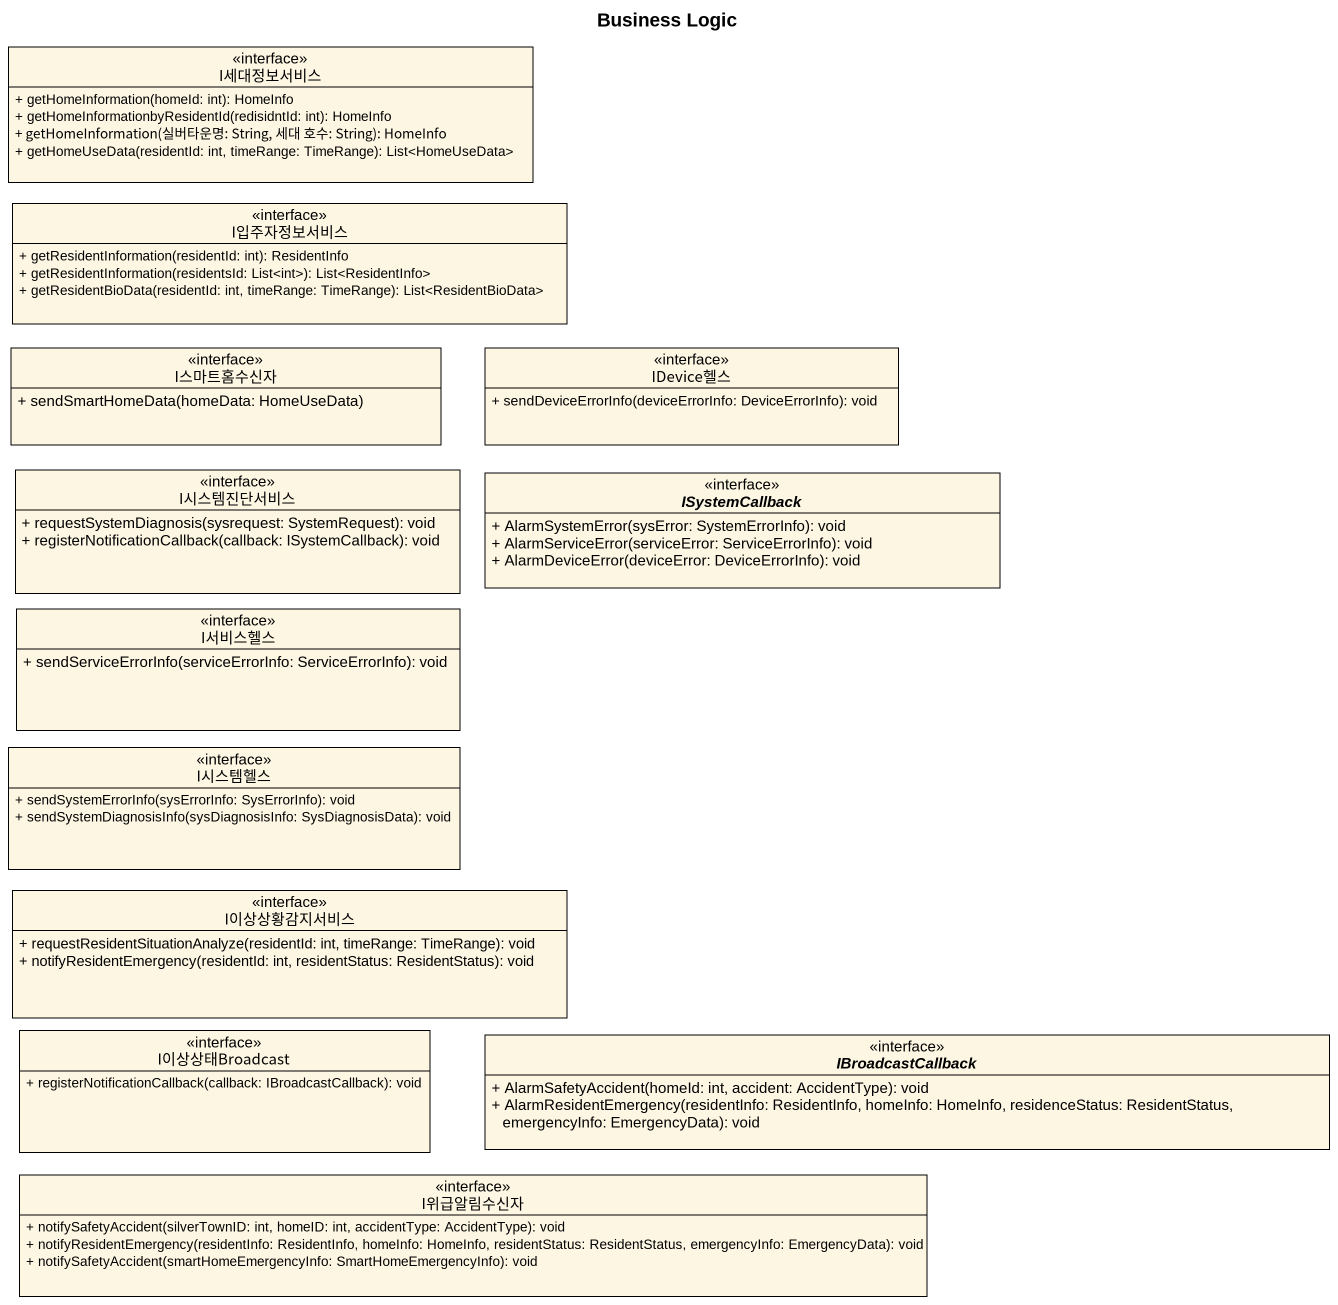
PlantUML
@startuml
title Business Logic
hide circle
hide empty members
skinparam classAttributeIconSize 0
interface I세대정보서비스 {
  + getHomeInformation(homeId: int): HomeInfo
  + getHomeInformationbyResidentId(redisidntId: int): HomeInfo
  + getHomeInformation(실버타운명: String, 세대 호수: String): HomeInfo
  + getHomeUseData(residentId: int, timeRange: TimeRange): List<HomeUseData>
}
interface I입주자정보서비스 {
  + getResidentInformation(residentId: int): ResidentInfo
  + getResidentInformation(residentsId: List<int>): List<ResidentInfo>
  + getResidentBioData(residentId: int, timeRange: TimeRange): List<ResidentBioData>
}
interface I스마트홈수신자 {
  + sendSmartHomeData(homeData: HomeUseData)
}
interface IDevice헬스 {
  + sendDeviceErrorInfo(deviceErrorInfo: DeviceErrorInfo): void
}
interface I시스템진단서비스 {
  + requestSystemDiagnosis(sysrequest: SystemRequest): void
  + registerNotificationCallback(callback: ISystemCallback): void
}
interface ISystemCallback {
  + AlarmSystemError(sysError: SystemErrorInfo): void
  + AlarmServiceError(serviceError: ServiceErrorInfo): void
  + AlarmDeviceError(deviceError: DeviceErrorInfo): void
}
interface I서비스헬스 {
  + sendServiceErrorInfo(serviceErrorInfo: ServiceErrorInfo): void
}
interface I시스템헬스 {
  + sendSystemErrorInfo(sysErrorInfo: SysErrorInfo): void
  + sendSystemDiagnosisInfo(sysDiagnosisInfo: SysDiagnosisData): void
}
interface I이상상황감지서비스 {
  + requestResidentSituationAnalyze(residentId: int, timeRange: TimeRange): void
  + notifyResidentEmergency(residentId: int, residentStatus: ResidentStatus): void
}
interface I이상상태Broadcast {
  + registerNotificationCallback(callback: IBroadcastCallback): void
}
interface IBroadcastCallback {
  + AlarmSafetyAccident(homeId: int, accident: AccidentType): void
  + AlarmResidentEmergency(residentInfo: ResidentInfo, homeInfo: HomeInfo, residenceStatus: ResidentStatus, emergencyInfo: EmergencyData): void
}
interface I위급알림수신자 {
  + notifySafetyAccident(silverTownID: int, homeID: int, accidentType: AccidentType): void
  + notifyResidentEmergency(residentInfo: ResidentInfo, homeInfo: HomeInfo, residentStatus: ResidentStatus, emergencyInfo: EmergencyData): void
  + notifySafetyAccident(smartHomeEmergencyInfo: SmartHomeEmergencyInfo): void
}
@enduml
